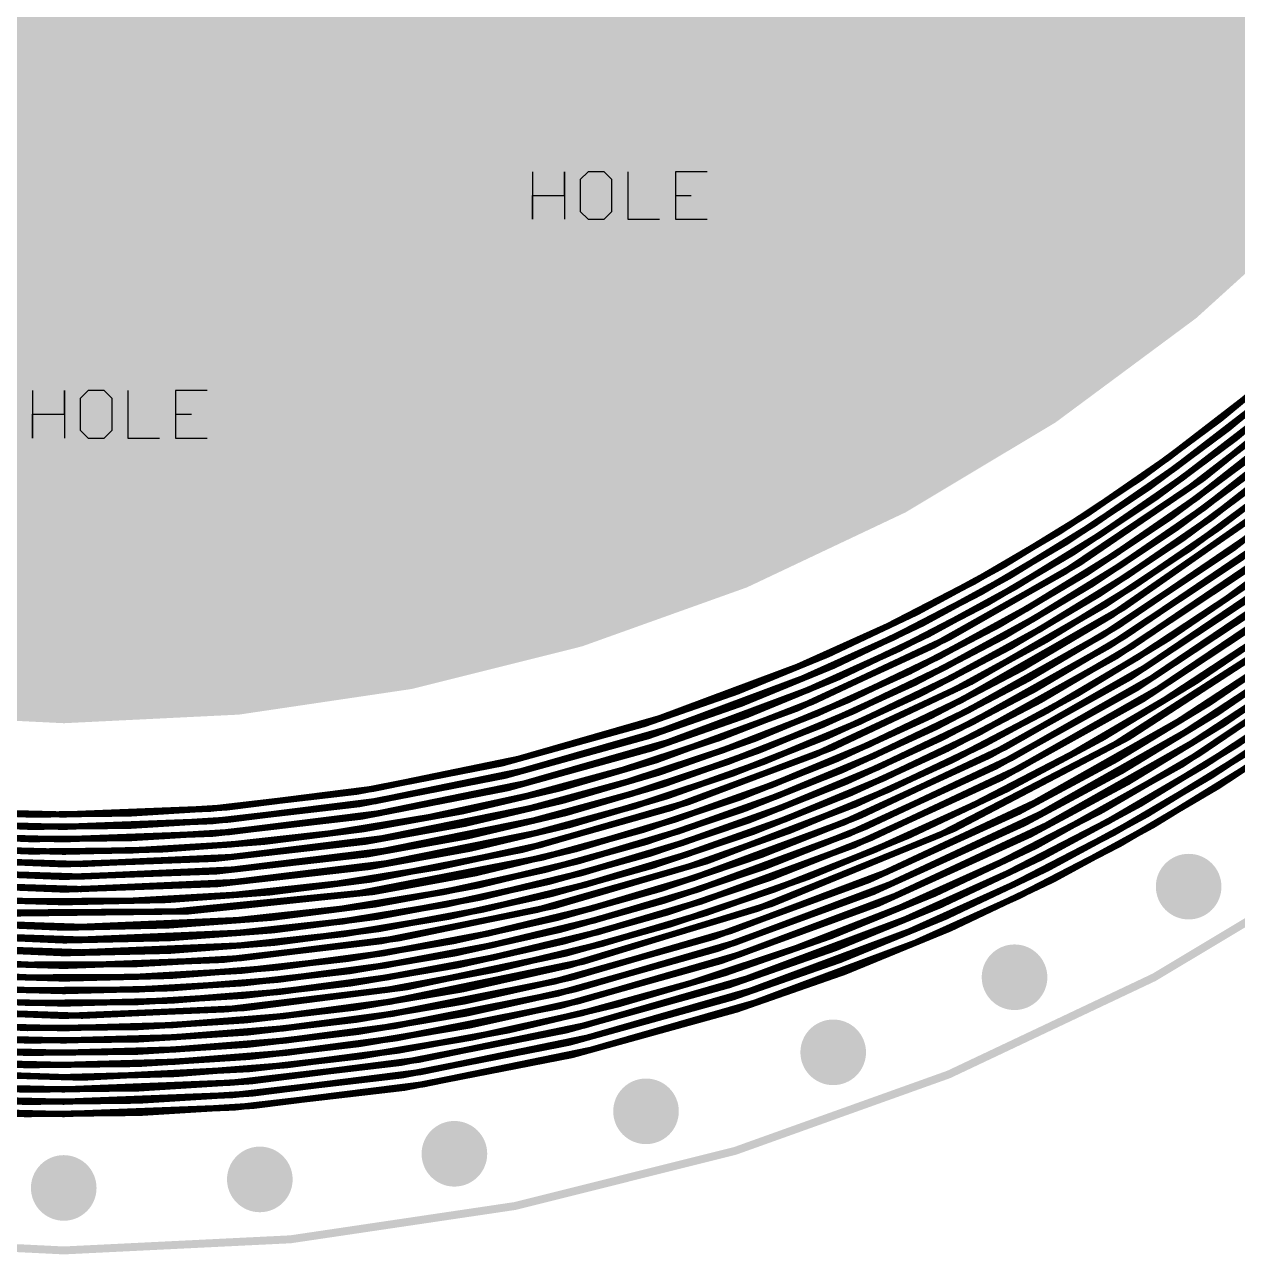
# Model space of a CAD drawing. Header units: millimetres. Extents: x -74 to 74, y -74 to 74.
# Drawn here: x -1.26 to 37.56, y -74.13 to -34.77 of the extents above; entities that cross this region are included whole.
import ezdxf

# ---------------------------------------------------------------- set-up
doc = ezdxf.new("R2010")
doc.units = ezdxf.units.MM
for name, color, linetype in [('BottomLayer', 5, 'Continuous'), ('BottomSolder', 6, 'Continuous'), ('Mechanical1', 6, 'Continuous'), ('MultiLayer', 9, 'Continuous'), ('PadHoleLayer', 156, 'Continuous'), ('TopLayer', 1, 'Continuous'), ('TopSolder', 216, 'Continuous')]:
    doc.layers.add(name, color=color, linetype=linetype)

msp = doc.modelspace()

# ---------------------------------------------------------------- linework, layer by layer
at = {"layer": 'BottomLayer', "const_width": 0.2}
for points in [[(54.308, -32.631, -0.116627), (33.53, -53.668)], [(48.817, -40.956, -0.077049), (33.74, -54.002)], [(49.129, -41.219, -0.077269), (33.95, -54.337)], [(49.441, -41.482, -0.077578), (34.162, -54.673)], [(52.473, -44.037, -0.080433), (36.313, -58.109)], [(39.438, -45.375, -0.040288), (31.864, -50.993)], [(39.695, -45.671, -0.03991), (32.075, -51.332)], [(39.952, -45.967, -0.039567), (32.285, -51.668)], [(40.21, -46.263, -0.080186), (23.959, -56.44)], [(40.469, -46.56, -0.038997), (32.7, -52.337)], [(40.729, -46.858, -0.038775), (32.907, -52.67)], [(40.99, -47.156, -0.038596), (33.114, -53.003)], [(41.253, -47.456, -0.038461), (33.322, -53.335)], [(42.849, -49.284, -0.076956), (25.498, -60.081)], [(42.581, -48.976, -0.038477), (34.375, -55.011)], [(43.116, -49.592, -0.077118), (25.653, -60.444)], [(43.383, -49.901, -0.07737), (25.809, -60.808)], [(43.649, -50.209, -0.0393), (35.235, -56.377)], [(43.915, -50.516, -0.116508), (16.17, -64.876)], [(44.179, -50.821, -0.039957), (35.667, -57.069)], [(31.864, -50.993, -0.04012), (23.485, -55.316)], [(44.441, -51.124, -0.040337), (35.883, -57.416)], [(32.075, -51.332, -0.040501), (23.644, -55.691)], [(44.701, -51.424, -0.04068), (36.098, -57.763)], [(32.285, -51.668, -0.040777), (23.802, -56.066)], [(45.216, -52.02, -0.040667), (36.527, -58.453)], [(32.7, -52.337, -0.040528), (24.116, -56.812)], [(45.472, -52.316, -0.040319), (36.739, -58.795)], [(32.907, -52.67, -0.040149), (24.272, -57.182)], [(45.727, -52.612, -0.039939), (36.951, -59.134)], [(33.114, -53.003, -0.039783), (24.427, -57.548)], [(33.322, -53.335, -0.080539), (15.219, -61.032)], [(33.53, -53.668, -0.039162), (24.733, -58.275)], [(33.74, -54.002, -0.038913), (24.885, -58.637)], [(33.95, -54.337, -0.038706), (25.038, -58.998)], [(34.162, -54.673, -0.038542), (25.19, -59.359)], [(34.375, -55.011, -0.038424), (25.344, -59.72)], [(23.485, -55.316, -0.077078), (5.23, -59.82)], [(23.644, -55.691, -0.077311), (5.266, -60.214)], [(23.802, -56.066, -0.077635), (5.302, -60.61)], [(35.235, -56.377, -0.038411), (25.966, -61.174)], [(23.959, -56.44, -0.039544), (14.828, -59.451)], [(24.116, -56.812, -0.039884), (14.927, -59.846)], [(35.667, -57.069, -0.077004), (16.266, -65.258)], [(24.272, -57.182, -0.040259), (15.025, -60.242)], [(24.427, -57.548, -0.040621), (15.122, -60.637)], [(35.883, -57.416, -0.077198), (16.363, -65.64)], [(36.098, -57.763, -0.077482), (16.46, -66.025)], [(24.733, -58.275, -0.04072), (15.316, -61.426)], [(36.313, -58.109, -0.039407), (26.76, -63.028)], [(24.885, -58.637, -0.040397), (15.413, -61.817)], [(36.527, -58.453, -0.03973), (26.92, -63.404)], [(25.038, -58.998, -0.040013), (15.509, -62.205)], [(36.739, -58.795, -0.04009), (27.079, -63.78)], [(36.951, -59.134, -0.040473), (27.238, -64.157)], [(14.828, -59.451, -0.038496), (5.338, -61.008)], [(25.19, -59.359, -0.03966), (15.605, -62.591)], [(14.927, -59.846, -0.076976), (-4.304, -61.489)], [(5.23, -59.82, -0.038877), (-4.194, -59.923)], [(25.344, -59.72, -0.080347), (5.658, -64.646)], [(15.025, -60.242, -0.077151), (-4.33, -61.884)], [(5.266, -60.214, -0.038677), (-4.222, -60.314)], [(25.498, -60.081, -0.039068), (15.793, -63.355)], [(15.122, -60.637, -0.077417), (-4.357, -62.279)], [(5.302, -60.61, -0.038521), (-4.25, -60.705)], [(25.653, -60.444, -0.038833), (15.886, -63.736)], [(5.338, -61.008, -0.03841), (-4.277, -61.097)], [(15.219, -61.032, -0.039346), (5.484, -62.617)], [(25.809, -60.808, -0.038642), (15.98, -64.115)], [(15.316, -61.426, -0.116573), (-14.229, -61.611)], [(25.966, -61.174, -0.038495), (16.075, -64.495)], [(15.413, -61.817, -0.040015), (5.554, -63.428)], [(5.554, -63.428, -0.077028), (-14.317, -61.995)], [(15.509, -62.205, -0.040397), (5.589, -63.835)], [(5.589, -63.835, -0.077236), (-14.404, -62.38)], [(5.484, -62.617, -0.038426), (-4.383, -62.677)], [(15.605, -62.591, -0.04072), (5.624, -64.241)], [(5.624, -64.241, -0.077535), (-14.492, -62.768)], [(26.76, -63.028, -0.038446), (16.558, -66.411)], [(15.793, -63.355, -0.040621), (5.692, -65.049)], [(26.92, -63.404, -0.076927), (5.995, -68.585)], [(15.886, -63.736, -0.040258), (5.726, -65.45)], [(27.079, -63.78, -0.077063), (6.031, -68.977)], [(15.98, -64.115, -0.039882), (5.761, -65.847)], [(27.238, -64.157, -0.077289), (6.067, -69.371)], [(16.075, -64.495, -0.080677), (-4.635, -66.317)], [(5.658, -64.646, -0.039455), (-4.518, -64.69)], [(16.17, -64.876, -0.03924), (5.827, -66.634)], [(5.692, -65.049, -0.039785), (-4.546, -65.097)], [(16.266, -65.258, -0.038979), (5.86, -67.025)], [(5.726, -65.45, -0.04015), (-4.575, -65.504)], [(16.363, -65.64, -0.03876), (5.893, -67.415)], [(5.761, -65.847, -0.040528), (-4.605, -65.911)], [(16.46, -66.025, -0.038584), (5.926, -67.804)], [(16.558, -66.411, -0.038453), (5.961, -68.194)], [(5.961, -68.194, -0.080499), (-15.4, -66.717)], [(5.827, -66.634, -0.040777), (-4.664, -66.722)], [(5.86, -67.025, -0.040501), (-4.694, -67.125)], [(5.893, -67.415, -0.040119), (-4.722, -67.525)], [(5.926, -67.804, -0.039756), (-4.75, -67.922)], [(5.995, -68.585, -0.039142), (-4.808, -68.707)], [(6.031, -68.977, -0.038895), (-4.836, -69.098)], [(6.067, -69.371, -0.038691), (-4.865, -69.488)]]:
    msp.add_lwpolyline(points, format="xyb", dxfattribs=at)
at = {"layer": 'BottomLayer'}
for points, const_width in [([(31.814, -50.993, 1), (31.914, -50.993, 1)], 0.1), ([(31.814, -50.993, 1), (31.914, -50.993, 1)], 0.1), ([(32.025, -51.332, 1), (32.125, -51.332, 1)], 0.1), ([(32.025, -51.332, 1), (32.125, -51.332, 1)], 0.1), ([(32.235, -51.668, 1), (32.335, -51.668, 1)], 0.1), ([(32.235, -51.668, 1), (32.335, -51.668, 1)], 0.1), ([(32.65, -52.337, 1), (32.75, -52.337, 1)], 0.1), ([(32.65, -52.337, 1), (32.75, -52.337, 1)], 0.1), ([(32.857, -52.67, 1), (32.957, -52.67, 1)], 0.1), ([(32.857, -52.67, 1), (32.957, -52.67, 1)], 0.1), ([(33.064, -53.003, 1), (33.164, -53.003, 1)], 0.1), ([(33.064, -53.003, 1), (33.164, -53.003, 1)], 0.1), ([(33.272, -53.335, 1), (33.372, -53.335, 1)], 0.1), ([(33.272, -53.335, 1), (33.372, -53.335, 1)], 0.1), ([(33.48, -53.668, 1), (33.58, -53.668, 1)], 0.1), ([(33.48, -53.668, 1), (33.58, -53.668, 1)], 0.1), ([(33.69, -54.002, 1), (33.79, -54.002, 1)], 0.1), ([(33.69, -54.002, 1), (33.79, -54.002, 1)], 0.1), ([(33.9, -54.337, 1), (34, -54.337, 1)], 0.1), ([(33.9, -54.337, 1), (34, -54.337, 1)], 0.1), ([(34.112, -54.673, 1), (34.212, -54.673, 1)], 0.1), ([(34.112, -54.673, 1), (34.212, -54.673, 1)], 0.1), ([(34.325, -55.011, 1), (34.425, -55.011, 1)], 0.1), ([(34.325, -55.011, 1), (34.425, -55.011, 1)], 0.1), ([(23.435, -55.316, 1), (23.535, -55.316, 1)], 0.1), ([(23.435, -55.316, 1), (23.535, -55.316, 1)], 0.1), ([(23.594, -55.691, 1), (23.694, -55.691, 1)], 0.1), ([(23.594, -55.691, 1), (23.694, -55.691, 1)], 0.1), ([(23.752, -56.066, 1), (23.852, -56.066, 1)], 0.1), ([(23.752, -56.066, 1), (23.852, -56.066, 1)], 0.1), ([(35.185, -56.377, 1), (35.285, -56.377, 1)], 0.1), ([(35.185, -56.377, 1), (35.285, -56.377, 1)], 0.1), ([(23.909, -56.44, 1), (24.009, -56.44, 1)], 0.1), ([(23.909, -56.44, 1), (24.009, -56.44, 1)], 0.1), ([(24.066, -56.812, 1), (24.166, -56.812, 1)], 0.1), ([(24.066, -56.812, 1), (24.166, -56.812, 1)], 0.1), ([(35.617, -57.069, 1), (35.717, -57.069, 1)], 0.1), ([(35.617, -57.069, 1), (35.717, -57.069, 1)], 0.1), ([(24.222, -57.182, 1), (24.322, -57.182, 1)], 0.1), ([(24.222, -57.182, 1), (24.322, -57.182, 1)], 0.1), ([(24.377, -57.548, 1), (24.477, -57.548, 1)], 0.1), ([(24.377, -57.548, 1), (24.477, -57.548, 1)], 0.1), ([(35.833, -57.416, 1), (35.933, -57.416, 1)], 0.1), ([(35.833, -57.416, 1), (35.933, -57.416, 1)], 0.1), ([(36.048, -57.763, 1), (36.148, -57.763, 1)], 0.1), ([(36.048, -57.763, 1), (36.148, -57.763, 1)], 0.1), ([(24.683, -58.275, 1), (24.783, -58.275, 1)], 0.1), ([(24.683, -58.275, 1), (24.783, -58.275, 1)], 0.1), ([(36.263, -58.109, 1), (36.363, -58.109, 1)], 0.1), ([(36.263, -58.109, 1), (36.363, -58.109, 1)], 0.1), ([(24.835, -58.637, 1), (24.935, -58.637, 1)], 0.1), ([(24.835, -58.637, 1), (24.935, -58.637, 1)], 0.1), ([(36.477, -58.453, 1), (36.577, -58.453, 1)], 0.1), ([(36.477, -58.453, 1), (36.577, -58.453, 1)], 0.1), ([(24.988, -58.998, 1), (25.088, -58.998, 1)], 0.1), ([(24.988, -58.998, 1), (25.088, -58.998, 1)], 0.1), ([(36.689, -58.795, 1), (36.789, -58.795, 1)], 0.1), ([(36.689, -58.795, 1), (36.789, -58.795, 1)], 0.1), ([(36.901, -59.134, 1), (37.001, -59.134, 1)], 0.1), ([(36.901, -59.134, 1), (37.001, -59.134, 1)], 0.1), ([(14.778, -59.451, 1), (14.878, -59.451, 1)], 0.1), ([(14.778, -59.451, 1), (14.878, -59.451, 1)], 0.1), ([(25.14, -59.359, 1), (25.24, -59.359, 1)], 0.1), ([(25.14, -59.359, 1), (25.24, -59.359, 1)], 0.1), ([(5.18, -59.82, 1), (5.28, -59.82, 1)], 0.1), ([(5.18, -59.82, 1), (5.28, -59.82, 1)], 0.1), ([(14.877, -59.846, 1), (14.977, -59.846, 1)], 0.1), ([(14.877, -59.846, 1), (14.977, -59.846, 1)], 0.1), ([(25.294, -59.72, 1), (25.394, -59.72, 1)], 0.1), ([(25.294, -59.72, 1), (25.394, -59.72, 1)], 0.1), ([(5.216, -60.214, 1), (5.316, -60.214, 1)], 0.1), ([(5.216, -60.214, 1), (5.316, -60.214, 1)], 0.1), ([(14.975, -60.242, 1), (15.075, -60.242, 1)], 0.1), ([(14.975, -60.242, 1), (15.075, -60.242, 1)], 0.1), ([(25.448, -60.081, 1), (25.548, -60.081, 1)], 0.1), ([(25.448, -60.081, 1), (25.548, -60.081, 1)], 0.1), ([(5.252, -60.61, 1), (5.352, -60.61, 1)], 0.1), ([(5.252, -60.61, 1), (5.352, -60.61, 1)], 0.1), ([(15.072, -60.637, 1), (15.172, -60.637, 1)], 0.1), ([(15.072, -60.637, 1), (15.172, -60.637, 1)], 0.1), ([(25.603, -60.444, 1), (25.703, -60.444, 1)], 0.1), ([(25.603, -60.444, 1), (25.703, -60.444, 1)], 0.1), ([(5.288, -61.008, 1), (5.388, -61.008, 1)], 0.1), ([(5.288, -61.008, 1), (5.388, -61.008, 1)], 0.1), ([(15.169, -61.032, 1), (15.269, -61.032, 1)], 0.1), ([(15.169, -61.032, 1), (15.269, -61.032, 1)], 0.1), ([(25.759, -60.808, 1), (25.859, -60.808, 1)], 0.1), ([(25.759, -60.808, 1), (25.859, -60.808, 1)], 0.1), ([(15.266, -61.426, 1), (15.366, -61.426, 1)], 0.1), ([(15.266, -61.426, 1), (15.366, -61.426, 1)], 0.1), ([(25.916, -61.174, 1), (26.016, -61.174, 1)], 0.1), ([(25.916, -61.174, 1), (26.016, -61.174, 1)], 0.1), ([(35.495, -62.357, 1), (36.495, -62.357, 1)], 1), ([(15.363, -61.817, 1), (15.463, -61.817, 1)], 0.1), ([(15.363, -61.817, 1), (15.463, -61.817, 1)], 0.1), ([(15.459, -62.205, 1), (15.559, -62.205, 1)], 0.1), ([(15.459, -62.205, 1), (15.559, -62.205, 1)], 0.1), ([(5.434, -62.617, 1), (5.534, -62.617, 1)], 0.1), ([(5.434, -62.617, 1), (5.534, -62.617, 1)], 0.1), ([(15.555, -62.591, 1), (15.655, -62.591, 1)], 0.1), ([(15.555, -62.591, 1), (15.655, -62.591, 1)], 0.1), ([(26.71, -63.028, 1), (26.81, -63.028, 1)], 0.1), ([(26.71, -63.028, 1), (26.81, -63.028, 1)], 0.1), ([(5.504, -63.428, 1), (5.604, -63.428, 1)], 0.1), ([(5.504, -63.428, 1), (5.604, -63.428, 1)], 0.1), ([(15.743, -63.355, 1), (15.843, -63.355, 1)], 0.1), ([(15.743, -63.355, 1), (15.843, -63.355, 1)], 0.1), ([(26.87, -63.404, 1), (26.97, -63.404, 1)], 0.1), ([(26.87, -63.404, 1), (26.97, -63.404, 1)], 0.1), ([(5.539, -63.835, 1), (5.639, -63.835, 1)], 0.1), ([(5.539, -63.835, 1), (5.639, -63.835, 1)], 0.1), ([(15.836, -63.736, 1), (15.936, -63.736, 1)], 0.1), ([(15.836, -63.736, 1), (15.936, -63.736, 1)], 0.1), ([(27.029, -63.78, 1), (27.129, -63.78, 1)], 0.1), ([(27.029, -63.78, 1), (27.129, -63.78, 1)], 0.1), ([(5.574, -64.241, 1), (5.674, -64.241, 1)], 0.1), ([(5.574, -64.241, 1), (5.674, -64.241, 1)], 0.1), ([(15.93, -64.115, 1), (16.03, -64.115, 1)], 0.1), ([(15.93, -64.115, 1), (16.03, -64.115, 1)], 0.1), ([(27.188, -64.157, 1), (27.288, -64.157, 1)], 0.1), ([(27.188, -64.157, 1), (27.288, -64.157, 1)], 0.1), ([(5.608, -64.646, 1), (5.708, -64.646, 1)], 0.1), ([(5.608, -64.646, 1), (5.708, -64.646, 1)], 0.1), ([(16.025, -64.495, 1), (16.125, -64.495, 1)], 0.1), ([(16.025, -64.495, 1), (16.125, -64.495, 1)], 0.1), ([(29.923, -65.257, 1), (30.923, -65.257, 1)], 1), ([(16.12, -64.876, 1), (16.22, -64.876, 1)], 0.1), ([(16.12, -64.876, 1), (16.22, -64.876, 1)], 0.1), ([(5.642, -65.049, 1), (5.742, -65.049, 1)], 0.1), ([(5.642, -65.049, 1), (5.742, -65.049, 1)], 0.1), ([(16.216, -65.258, 1), (16.316, -65.258, 1)], 0.1), ([(16.216, -65.258, 1), (16.316, -65.258, 1)], 0.1), ([(5.676, -65.45, 1), (5.776, -65.45, 1)], 0.1), ([(5.676, -65.45, 1), (5.776, -65.45, 1)], 0.1), ([(16.313, -65.64, 1), (16.413, -65.64, 1)], 0.1), ([(16.313, -65.64, 1), (16.413, -65.64, 1)], 0.1), ([(5.711, -65.847, 1), (5.811, -65.847, 1)], 0.1), ([(5.711, -65.847, 1), (5.811, -65.847, 1)], 0.1), ([(16.41, -66.025, 1), (16.51, -66.025, 1)], 0.1), ([(16.41, -66.025, 1), (16.51, -66.025, 1)], 0.1), ([(16.508, -66.411, 1), (16.608, -66.411, 1)], 0.1), ([(16.508, -66.411, 1), (16.608, -66.411, 1)], 0.1), ([(5.777, -66.634, 1), (5.877, -66.634, 1)], 0.1), ([(5.777, -66.634, 1), (5.877, -66.634, 1)], 0.1), ([(24.12, -67.66, 1), (25.12, -67.66, 1)], 1), ([(5.81, -67.025, 1), (5.91, -67.025, 1)], 0.1), ([(5.81, -67.025, 1), (5.91, -67.025, 1)], 0.1), ([(5.843, -67.415, 1), (5.943, -67.415, 1)], 0.1), ([(5.843, -67.415, 1), (5.943, -67.415, 1)], 0.1), ([(5.876, -67.804, 1), (5.976, -67.804, 1)], 0.1), ([(5.876, -67.804, 1), (5.976, -67.804, 1)], 0.1), ([(5.911, -68.194, 1), (6.011, -68.194, 1)], 0.1), ([(5.911, -68.194, 1), (6.011, -68.194, 1)], 0.1), ([(5.945, -68.585, 1), (6.045, -68.585, 1)], 0.1), ([(5.945, -68.585, 1), (6.045, -68.585, 1)], 0.1), ([(18.129, -69.548, 1), (19.129, -69.548, 1)], 1), ([(5.981, -68.977, 1), (6.081, -68.977, 1)], 0.1), ([(5.981, -68.977, 1), (6.081, -68.977, 1)], 0.1), ([(6.017, -69.371, 1), (6.117, -69.371, 1)], 0.1), ([(6.017, -69.371, 1), (6.117, -69.371, 1)], 0.1), ([(11.997, -70.907, 1), (12.997, -70.907, 1)], 1), ([(5.77, -71.727, 1), (6.77, -71.727, 1)], 1), ([(-0.506, -72, 1), (0.494, -72, 1)], 1)]:
    msp.add_lwpolyline(points, format="xyb", close=True, dxfattribs=dict(at, const_width=const_width))
at = {"layer": 'BottomSolder', "const_width": 1.05}
for points in [[(35.47, -62.357, 1), (36.52, -62.357, 1)], [(29.898, -65.257, 1), (30.948, -65.257, 1)], [(24.095, -67.66, 1), (25.145, -67.66, 1)], [(18.104, -69.548, 1), (19.154, -69.548, 1)], [(11.972, -70.907, 1), (13.022, -70.907, 1)], [(5.745, -71.727, 1), (6.795, -71.727, 1)], [(-0.531, -72, 1), (0.519, -72, 1)]]:
    msp.add_lwpolyline(points, format="xyb", close=True, dxfattribs=at)
at = {"layer": 'Mechanical1'}
for p, q in [((15, -39.476), (15, -41)), ((16.016, -40.238), (16.016, -39.476)), ((16.016, -39.476), (16.016, -41)), ((16.777, -39.476), (16.524, -39.73)), ((16.524, -39.73), (16.524, -40.746)), ((17.285, -39.476), (16.777, -39.476)), ((17.539, -39.73), (17.285, -39.476)), ((17.539, -40.746), (17.539, -39.73)), ((18.047, -39.476), (18.047, -41)), ((20.586, -39.476), (19.571, -39.476)), ((19.571, -39.476), (19.571, -41)), ((15, -41), (15, -40.238)), ((15, -40.238), (16.016, -40.238)), ((19.571, -40.238), (20.078, -40.238)), ((16.524, -40.746), (16.777, -41)), ((17.285, -41), (17.539, -40.746)), ((16.777, -41), (17.285, -41)), ((18.047, -41), (19.063, -41)), ((19.571, -41), (20.586, -41)), ((-1, -46.476), (-1, -48)), ((0.016, -47.238), (0.016, -46.476)), ((0.016, -46.476), (0.016, -48)), ((0.777, -46.476), (0.524, -46.73)), ((0.524, -46.73), (0.524, -47.746)), ((1.285, -46.476), (0.777, -46.476)), ((1.539, -46.73), (1.285, -46.476)), ((1.539, -47.746), (1.539, -46.73)), ((2.047, -46.476), (2.047, -48)), ((4.586, -46.476), (3.571, -46.476)), ((3.571, -46.476), (3.571, -48)), ((-1, -48), (-1, -47.238)), ((-1, -47.238), (0.016, -47.238)), ((3.571, -47.238), (4.078, -47.238)), ((0.524, -47.746), (0.777, -48)), ((0.777, -48), (1.285, -48)), ((1.285, -48), (1.539, -47.746)), ((2.047, -48), (3.063, -48)), ((3.571, -48), (4.586, -48))]:
    msp.add_line(p, q, dxfattribs=at)
at = {"layer": 'Mechanical1', "const_width": 0.254}
for points in [[(74, 0, 1), (-74, 0, 1)], [(57, 0, 1), (-57, 0, 1)]]:
    msp.add_lwpolyline(points, format="xyb", close=True, dxfattribs=at)
at = {"layer": 'MultiLayer', "const_width": 1}
for points in [[(35.495, -62.357, 1), (36.495, -62.357, 1)], [(29.923, -65.257, 1), (30.923, -65.257, 1)], [(24.12, -67.66, 1), (25.12, -67.66, 1)], [(18.129, -69.548, 1), (19.129, -69.548, 1)], [(11.997, -70.907, 1), (12.997, -70.907, 1)], [(5.77, -71.727, 1), (6.77, -71.727, 1)], [(-0.506, -72, 1), (0.494, -72, 1)]]:
    msp.add_lwpolyline(points, format="xyb", close=True, dxfattribs=at)
at = {"layer": 'PadHoleLayer'}
for points, const_width in [([(-28.5, 0, 1), (28.5, 0, 1)], 57), ([(35.745, -62.357, 1), (36.245, -62.357, 1)], 0.5), ([(30.173, -65.257, 1), (30.673, -65.257, 1)], 0.5), ([(24.37, -67.66, 1), (24.87, -67.66, 1)], 0.5), ([(18.379, -69.548, 1), (18.879, -69.548, 1)], 0.5), ([(12.247, -70.907, 1), (12.747, -70.907, 1)], 0.5), ([(6.02, -71.727, 1), (6.52, -71.727, 1)], 0.5), ([(-0.256, -72, 1), (0.244, -72, 1)], 0.5)]:
    msp.add_lwpolyline(points, format="xyb", close=True, dxfattribs=dict(at, const_width=const_width))
at = {"layer": 'TopLayer', "const_width": 0.2}
for points in [[(49.944, -36.28, -0.076993), (36.257, -49.91)], [(50.273, -36.52, -0.077179), (36.49, -50.229)], [(50.602, -36.761, -0.077457), (36.724, -50.549)], [(51.257, -37.24, -0.116627), (28.725, -56.387)], [(42.493, -42.498, -0.03885), (35.333, -48.639)], [(42.774, -42.777, -0.038655), (35.563, -48.957)], [(43.057, -43.057, -0.038505), (35.794, -49.274)], [(43.34, -43.339, -0.038399), (36.025, -49.592)], [(44.486, -44.478, -0.038438), (36.96, -50.871)], [(45.062, -45.055, -0.077049), (28.905, -56.737)], [(45.35, -45.344, -0.077269), (29.085, -57.089)], [(45.637, -45.633, -0.077578), (29.267, -57.442)], [(48.435, -48.443, -0.080433), (31.11, -61.052)], [(35.333, -48.639, -0.040288), (27.298, -53.576)], [(35.563, -48.957, -0.03991), (27.479, -53.932)], [(35.794, -49.274, -0.039567), (27.658, -54.285)], [(36.025, -49.592, -0.080186), (18.949, -58.314)], [(36.257, -49.91, -0.038997), (28.014, -54.988)], [(36.49, -50.229, -0.038775), (28.191, -55.338)], [(36.724, -50.549, -0.038596), (28.368, -55.687)], [(36.96, -50.871, -0.038461), (28.546, -56.037)], [(38.39, -52.831, -0.076956), (20.165, -62.075)], [(38.151, -52.501, -0.038477), (29.45, -57.797)], [(38.63, -53.161, -0.077118), (20.287, -62.45)], [(27.298, -53.576, -0.04012), (18.575, -57.152)], [(38.869, -53.492, -0.07737), (20.411, -62.826)], [(27.479, -53.932, -0.040501), (18.7, -57.54)], [(39.107, -53.822, -0.0393), (30.188, -59.234)], [(39.345, -54.151, -0.116508), (10.454, -66.038)], [(27.658, -54.285, -0.040777), (18.824, -57.927)], [(39.581, -54.478, -0.039957), (30.558, -59.961)], [(39.816, -54.803, -0.040337), (30.742, -60.325)], [(28.014, -54.988, -0.040528), (19.073, -58.698)], [(40.049, -55.124, -0.04068), (30.927, -60.689)], [(28.191, -55.338, -0.040149), (19.196, -59.08)], [(28.368, -55.687, -0.039783), (19.319, -59.458)], [(40.51, -55.763, -0.040667), (31.293, -61.414)], [(28.546, -56.037, -0.080539), (9.842, -62.127)], [(40.739, -56.08, -0.040319), (31.475, -61.773)], [(28.725, -56.387, -0.039162), (19.56, -60.209)], [(28.905, -56.737, -0.038913), (19.68, -60.583)], [(40.968, -56.397, -0.039939), (31.656, -62.129)], [(18.575, -57.152, -0.077078), (-0.003, -60.048)], [(29.085, -57.089, -0.038706), (19.8, -60.956)], [(18.7, -57.54, -0.077311), (-0.002, -60.444)], [(29.267, -57.442, -0.038542), (19.921, -61.328)], [(18.824, -57.927, -0.077635), (-0.001, -60.842)], [(29.45, -57.797, -0.038424), (20.042, -61.701)], [(18.949, -58.314, -0.039544), (9.59, -60.517)], [(19.073, -58.698, -0.039884), (9.654, -60.919)], [(19.196, -59.08, -0.040259), (9.717, -61.322)], [(-0.003, -60.048, -0.038877), (-9.401, -59.329)], [(19.319, -59.458, -0.040621), (9.78, -61.725)], [(30.188, -59.234, -0.038411), (20.536, -63.204)], [(-0.002, -60.444, -0.038677), (-9.463, -59.716)], [(9.904, -62.527, -0.116573), (-19.544, -60.136)], [(-0.001, -60.842, -0.038521), (-9.525, -60.104)], [(19.56, -60.209, -0.04072), (9.904, -62.527)], [(30.558, -59.961, -0.077004), (10.517, -66.427)], [(0.005, -63.671, -0.077028), (-19.665, -60.511)], [(0.001, -61.241, -0.03841), (-9.586, -60.491)], [(9.59, -60.517, -0.038496), (0.001, -61.241)], [(19.68, -60.583, -0.040397), (9.967, -62.925)], [(30.742, -60.325, -0.077198), (10.58, -66.817)], [(30.927, -60.689, -0.077482), (10.643, -67.208)], [(0.004, -64.079, -0.077236), (-19.786, -60.887)], [(9.654, -60.919, -0.076976), (-9.647, -60.88)], [(19.8, -60.956, -0.040013), (10.029, -63.32)], [(31.11, -61.052, -0.039407), (21.165, -65.121)], [(0.003, -64.487, -0.077535), (-19.908, -61.266)], [(9.717, -61.322, -0.077151), (-9.707, -61.271)], [(19.921, -61.328, -0.03966), (10.09, -63.712)], [(31.293, -61.414, -0.03973), (21.291, -65.509)], [(9.78, -61.725, -0.077417), (-9.768, -61.663)], [(20.042, -61.701, -0.080347), (0.002, -64.893)], [(31.475, -61.773, -0.04009), (21.417, -65.897)], [(0.005, -62.856, -0.038426), (-9.829, -62.056)], [(9.842, -62.127, -0.039346), (0.005, -62.856)], [(20.165, -62.075, -0.039068), (10.211, -64.49)], [(31.656, -62.129, -0.040473), (21.542, -66.286)], [(20.287, -62.45, -0.038833), (10.271, -64.878)], [(9.967, -62.925, -0.040015), (0.005, -63.671)], [(20.411, -62.826, -0.038642), (10.331, -65.264)], [(10.029, -63.32, -0.040397), (0.004, -64.079)], [(20.536, -63.204, -0.038495), (10.393, -65.651)], [(10.09, -63.712, -0.04072), (0.003, -64.487)], [(0.002, -64.893, -0.039455), (-10.139, -64.05)], [(0.001, -65.298, -0.039785), (-10.203, -64.453)], [(10.211, -64.49, -0.040621), (0.001, -65.298)], [(0, -65.7, -0.04015), (-10.267, -64.856)], [(10.271, -64.878, -0.040258), (0, -65.7)], [(-0.006, -68.454, -0.080499), (-21.157, -65.121)], [(0, -66.099, -0.040528), (-10.332, -65.259)], [(10.331, -65.264, -0.039882), (0, -66.099)], [(21.165, -65.121, -0.038446), (10.707, -67.602)], [(10.393, -65.651, -0.080677), (-10.397, -65.661)], [(21.291, -65.509, -0.076927), (-0.005, -68.847)], [(-0.003, -66.888, -0.040777), (-10.462, -66.062)], [(21.417, -65.897, -0.077063), (-0.004, -69.241)], [(10.454, -66.038, -0.03924), (-0.003, -66.888)], [(-0.004, -67.28, -0.040501), (-10.526, -66.461)], [(10.517, -66.427, -0.038979), (-0.004, -67.28)], [(21.542, -66.286, -0.077289), (-0.003, -69.636)], [(-0.005, -67.672, -0.040119), (-10.589, -66.857)], [(10.58, -66.817, -0.03876), (-0.005, -67.672)], [(-0.006, -68.063, -0.039756), (-10.652, -67.249)], [(10.643, -67.208, -0.038584), (-0.006, -68.063)], [(10.707, -67.602, -0.038453), (-0.006, -68.454)], [(-0.005, -68.847, -0.039142), (-10.778, -68.027)], [(-0.004, -69.241, -0.038895), (-10.84, -68.413)], [(-0.003, -69.636, -0.038691), (-10.902, -68.799)]]:
    msp.add_lwpolyline(points, format="xyb", dxfattribs=at)
at = {"layer": 'TopLayer'}
for points, const_width in [([(35.283, -48.639, 1), (35.383, -48.639, 1)], 0.1), ([(35.283, -48.639, 1), (35.383, -48.639, 1)], 0.1), ([(35.513, -48.957, 1), (35.613, -48.957, 1)], 0.1), ([(35.513, -48.957, 1), (35.613, -48.957, 1)], 0.1), ([(35.744, -49.274, 1), (35.844, -49.274, 1)], 0.1), ([(35.744, -49.274, 1), (35.844, -49.274, 1)], 0.1), ([(35.975, -49.592, 1), (36.075, -49.592, 1)], 0.1), ([(35.975, -49.592, 1), (36.075, -49.592, 1)], 0.1), ([(36.207, -49.91, 1), (36.307, -49.91, 1)], 0.1), ([(36.207, -49.91, 1), (36.307, -49.91, 1)], 0.1), ([(36.44, -50.229, 1), (36.54, -50.229, 1)], 0.1), ([(36.44, -50.229, 1), (36.54, -50.229, 1)], 0.1), ([(36.674, -50.549, 1), (36.774, -50.549, 1)], 0.1), ([(36.674, -50.549, 1), (36.774, -50.549, 1)], 0.1), ([(36.91, -50.871, 1), (37.01, -50.871, 1)], 0.1), ([(36.91, -50.871, 1), (37.01, -50.871, 1)], 0.1), ([(27.248, -53.576, 1), (27.348, -53.576, 1)], 0.1), ([(27.248, -53.576, 1), (27.348, -53.576, 1)], 0.1), ([(27.429, -53.932, 1), (27.529, -53.932, 1)], 0.1), ([(27.429, -53.932, 1), (27.529, -53.932, 1)], 0.1), ([(27.608, -54.285, 1), (27.708, -54.285, 1)], 0.1), ([(27.608, -54.285, 1), (27.708, -54.285, 1)], 0.1), ([(27.964, -54.988, 1), (28.064, -54.988, 1)], 0.1), ([(27.964, -54.988, 1), (28.064, -54.988, 1)], 0.1), ([(28.141, -55.338, 1), (28.241, -55.338, 1)], 0.1), ([(28.141, -55.338, 1), (28.241, -55.338, 1)], 0.1), ([(28.318, -55.687, 1), (28.418, -55.687, 1)], 0.1), ([(28.318, -55.687, 1), (28.418, -55.687, 1)], 0.1), ([(28.496, -56.037, 1), (28.596, -56.037, 1)], 0.1), ([(28.496, -56.037, 1), (28.596, -56.037, 1)], 0.1), ([(28.675, -56.387, 1), (28.775, -56.387, 1)], 0.1), ([(28.675, -56.387, 1), (28.775, -56.387, 1)], 0.1), ([(28.855, -56.737, 1), (28.955, -56.737, 1)], 0.1), ([(28.855, -56.737, 1), (28.955, -56.737, 1)], 0.1), ([(18.525, -57.152, 1), (18.625, -57.152, 1)], 0.1), ([(18.525, -57.152, 1), (18.625, -57.152, 1)], 0.1), ([(29.035, -57.089, 1), (29.135, -57.089, 1)], 0.1), ([(29.035, -57.089, 1), (29.135, -57.089, 1)], 0.1), ([(18.65, -57.54, 1), (18.75, -57.54, 1)], 0.1), ([(18.65, -57.54, 1), (18.75, -57.54, 1)], 0.1), ([(29.217, -57.442, 1), (29.317, -57.442, 1)], 0.1), ([(29.217, -57.442, 1), (29.317, -57.442, 1)], 0.1), ([(18.774, -57.927, 1), (18.874, -57.927, 1)], 0.1), ([(18.774, -57.927, 1), (18.874, -57.927, 1)], 0.1), ([(29.4, -57.797, 1), (29.5, -57.797, 1)], 0.1), ([(29.4, -57.797, 1), (29.5, -57.797, 1)], 0.1), ([(18.899, -58.314, 1), (18.999, -58.314, 1)], 0.1), ([(18.899, -58.314, 1), (18.999, -58.314, 1)], 0.1), ([(19.023, -58.698, 1), (19.123, -58.698, 1)], 0.1), ([(19.023, -58.698, 1), (19.123, -58.698, 1)], 0.1), ([(19.146, -59.08, 1), (19.246, -59.08, 1)], 0.1), ([(19.146, -59.08, 1), (19.246, -59.08, 1)], 0.1), ([(19.269, -59.458, 1), (19.369, -59.458, 1)], 0.1), ([(19.269, -59.458, 1), (19.369, -59.458, 1)], 0.1), ([(30.138, -59.234, 1), (30.238, -59.234, 1)], 0.1), ([(30.138, -59.234, 1), (30.238, -59.234, 1)], 0.1), ([(-0.053, -60.048, 1), (0.047, -60.048, 1)], 0.1), ([(-0.053, -60.048, 1), (0.047, -60.048, 1)], 0.1), ([(19.51, -60.209, 1), (19.61, -60.209, 1)], 0.1), ([(19.51, -60.209, 1), (19.61, -60.209, 1)], 0.1), ([(30.508, -59.961, 1), (30.608, -59.961, 1)], 0.1), ([(30.508, -59.961, 1), (30.608, -59.961, 1)], 0.1), ([(-0.052, -60.444, 1), (0.048, -60.444, 1)], 0.1), ([(-0.052, -60.444, 1), (0.048, -60.444, 1)], 0.1), ([(9.54, -60.517, 1), (9.64, -60.517, 1)], 0.1), ([(9.54, -60.517, 1), (9.64, -60.517, 1)], 0.1), ([(19.63, -60.583, 1), (19.73, -60.583, 1)], 0.1), ([(19.63, -60.583, 1), (19.73, -60.583, 1)], 0.1), ([(30.692, -60.325, 1), (30.792, -60.325, 1)], 0.1), ([(30.692, -60.325, 1), (30.792, -60.325, 1)], 0.1), ([(30.877, -60.689, 1), (30.977, -60.689, 1)], 0.1), ([(30.877, -60.689, 1), (30.977, -60.689, 1)], 0.1), ([(-0.051, -60.842, 1), (0.049, -60.842, 1)], 0.1), ([(-0.051, -60.842, 1), (0.049, -60.842, 1)], 0.1), ([(9.604, -60.919, 1), (9.704, -60.919, 1)], 0.1), ([(9.604, -60.919, 1), (9.704, -60.919, 1)], 0.1), ([(19.75, -60.956, 1), (19.85, -60.956, 1)], 0.1), ([(19.75, -60.956, 1), (19.85, -60.956, 1)], 0.1), ([(31.06, -61.052, 1), (31.16, -61.052, 1)], 0.1), ([(31.06, -61.052, 1), (31.16, -61.052, 1)], 0.1), ([(-0.049, -61.241, 1), (0.051, -61.241, 1)], 0.1), ([(-0.049, -61.241, 1), (0.051, -61.241, 1)], 0.1), ([(9.667, -61.322, 1), (9.767, -61.322, 1)], 0.1), ([(9.667, -61.322, 1), (9.767, -61.322, 1)], 0.1), ([(19.871, -61.328, 1), (19.971, -61.328, 1)], 0.1), ([(19.871, -61.328, 1), (19.971, -61.328, 1)], 0.1), ([(31.243, -61.414, 1), (31.343, -61.414, 1)], 0.1), ([(31.243, -61.414, 1), (31.343, -61.414, 1)], 0.1), ([(35.495, -62.357, 1), (36.495, -62.357, 1)], 1), ([(9.73, -61.725, 1), (9.83, -61.725, 1)], 0.1), ([(9.73, -61.725, 1), (9.83, -61.725, 1)], 0.1), ([(19.992, -61.701, 1), (20.092, -61.701, 1)], 0.1), ([(19.992, -61.701, 1), (20.092, -61.701, 1)], 0.1), ([(31.425, -61.773, 1), (31.525, -61.773, 1)], 0.1), ([(31.425, -61.773, 1), (31.525, -61.773, 1)], 0.1), ([(9.792, -62.127, 1), (9.892, -62.127, 1)], 0.1), ([(9.792, -62.127, 1), (9.892, -62.127, 1)], 0.1), ([(20.115, -62.075, 1), (20.215, -62.075, 1)], 0.1), ([(20.115, -62.075, 1), (20.215, -62.075, 1)], 0.1), ([(31.606, -62.129, 1), (31.706, -62.129, 1)], 0.1), ([(31.606, -62.129, 1), (31.706, -62.129, 1)], 0.1), ([(9.854, -62.527, 1), (9.954, -62.527, 1)], 0.1), ([(9.854, -62.527, 1), (9.954, -62.527, 1)], 0.1), ([(20.237, -62.45, 1), (20.337, -62.45, 1)], 0.1), ([(20.237, -62.45, 1), (20.337, -62.45, 1)], 0.1), ([(-0.045, -62.856, 1), (0.055, -62.856, 1)], 0.1), ([(-0.045, -62.856, 1), (0.055, -62.856, 1)], 0.1), ([(9.917, -62.925, 1), (10.017, -62.925, 1)], 0.1), ([(9.917, -62.925, 1), (10.017, -62.925, 1)], 0.1), ([(20.361, -62.826, 1), (20.461, -62.826, 1)], 0.1), ([(20.361, -62.826, 1), (20.461, -62.826, 1)], 0.1), ([(9.979, -63.32, 1), (10.079, -63.32, 1)], 0.1), ([(9.979, -63.32, 1), (10.079, -63.32, 1)], 0.1), ([(20.486, -63.204, 1), (20.586, -63.204, 1)], 0.1), ([(20.486, -63.204, 1), (20.586, -63.204, 1)], 0.1), ([(-0.045, -63.671, 1), (0.055, -63.671, 1)], 0.1), ([(-0.045, -63.671, 1), (0.055, -63.671, 1)], 0.1), ([(10.04, -63.712, 1), (10.14, -63.712, 1)], 0.1), ([(10.04, -63.712, 1), (10.14, -63.712, 1)], 0.1), ([(-0.046, -64.079, 1), (0.054, -64.079, 1)], 0.1), ([(-0.046, -64.079, 1), (0.054, -64.079, 1)], 0.1), ([(-0.047, -64.487, 1), (0.053, -64.487, 1)], 0.1), ([(-0.047, -64.487, 1), (0.053, -64.487, 1)], 0.1), ([(10.161, -64.49, 1), (10.261, -64.49, 1)], 0.1), ([(10.161, -64.49, 1), (10.261, -64.49, 1)], 0.1), ([(29.923, -65.257, 1), (30.923, -65.257, 1)], 1), ([(-0.048, -64.893, 1), (0.052, -64.893, 1)], 0.1), ([(-0.048, -64.893, 1), (0.052, -64.893, 1)], 0.1), ([(10.221, -64.878, 1), (10.321, -64.878, 1)], 0.1), ([(10.221, -64.878, 1), (10.321, -64.878, 1)], 0.1), ([(-0.049, -65.298, 1), (0.051, -65.298, 1)], 0.1), ([(-0.049, -65.298, 1), (0.051, -65.298, 1)], 0.1), ([(10.281, -65.264, 1), (10.381, -65.264, 1)], 0.1), ([(10.281, -65.264, 1), (10.381, -65.264, 1)], 0.1), ([(21.115, -65.121, 1), (21.215, -65.121, 1)], 0.1), ([(21.115, -65.121, 1), (21.215, -65.121, 1)], 0.1), ([(-0.05, -65.7, 1), (0.05, -65.7, 1)], 0.1), ([(-0.05, -65.7, 1), (0.05, -65.7, 1)], 0.1), ([(10.343, -65.651, 1), (10.443, -65.651, 1)], 0.1), ([(10.343, -65.651, 1), (10.443, -65.651, 1)], 0.1), ([(21.241, -65.509, 1), (21.341, -65.509, 1)], 0.1), ([(21.241, -65.509, 1), (21.341, -65.509, 1)], 0.1), ([(-0.05, -66.099, 1), (0.05, -66.099, 1)], 0.1), ([(-0.05, -66.099, 1), (0.05, -66.099, 1)], 0.1), ([(10.404, -66.038, 1), (10.504, -66.038, 1)], 0.1), ([(10.404, -66.038, 1), (10.504, -66.038, 1)], 0.1), ([(21.367, -65.897, 1), (21.467, -65.897, 1)], 0.1), ([(21.367, -65.897, 1), (21.467, -65.897, 1)], 0.1), ([(10.467, -66.427, 1), (10.567, -66.427, 1)], 0.1), ([(10.467, -66.427, 1), (10.567, -66.427, 1)], 0.1), ([(21.492, -66.286, 1), (21.592, -66.286, 1)], 0.1), ([(21.492, -66.286, 1), (21.592, -66.286, 1)], 0.1), ([(-0.053, -66.888, 1), (0.047, -66.888, 1)], 0.1), ([(-0.053, -66.888, 1), (0.047, -66.888, 1)], 0.1), ([(10.53, -66.817, 1), (10.63, -66.817, 1)], 0.1), ([(10.53, -66.817, 1), (10.63, -66.817, 1)], 0.1), ([(24.12, -67.66, 1), (25.12, -67.66, 1)], 1), ([(-0.054, -67.28, 1), (0.046, -67.28, 1)], 0.1), ([(-0.054, -67.28, 1), (0.046, -67.28, 1)], 0.1), ([(10.593, -67.208, 1), (10.693, -67.208, 1)], 0.1), ([(10.593, -67.208, 1), (10.693, -67.208, 1)], 0.1), ([(-0.055, -67.672, 1), (0.045, -67.672, 1)], 0.1), ([(-0.055, -67.672, 1), (0.045, -67.672, 1)], 0.1), ([(10.657, -67.602, 1), (10.757, -67.602, 1)], 0.1), ([(10.657, -67.602, 1), (10.757, -67.602, 1)], 0.1), ([(-0.056, -68.063, 1), (0.044, -68.063, 1)], 0.1), ([(-0.056, -68.063, 1), (0.044, -68.063, 1)], 0.1), ([(-0.056, -68.454, 1), (0.044, -68.454, 1)], 0.1), ([(-0.056, -68.454, 1), (0.044, -68.454, 1)], 0.1), ([(-0.055, -68.847, 1), (0.045, -68.847, 1)], 0.1), ([(-0.055, -68.847, 1), (0.045, -68.847, 1)], 0.1), ([(18.129, -69.548, 1), (19.129, -69.548, 1)], 1), ([(-0.054, -69.241, 1), (0.046, -69.241, 1)], 0.1), ([(-0.054, -69.241, 1), (0.046, -69.241, 1)], 0.1), ([(-0.053, -69.636, 1), (0.047, -69.636, 1)], 0.1), ([(-0.053, -69.636, 1), (0.047, -69.636, 1)], 0.1), ([(11.997, -70.907, 1), (12.997, -70.907, 1)], 1), ([(5.77, -71.727, 1), (6.77, -71.727, 1)], 1), ([(-0.506, -72, 1), (0.494, -72, 1)], 1)]:
    msp.add_lwpolyline(points, format="xyb", close=True, dxfattribs=dict(at, const_width=const_width))
at = {"layer": 'TopSolder', "const_width": 1.05}
for points in [[(35.47, -62.357, 1), (36.52, -62.357, 1)], [(29.898, -65.257, 1), (30.948, -65.257, 1)], [(24.095, -67.66, 1), (25.145, -67.66, 1)], [(18.104, -69.548, 1), (19.154, -69.548, 1)], [(11.972, -70.907, 1), (13.022, -70.907, 1)], [(5.745, -71.727, 1), (6.795, -71.727, 1)], [(-0.531, -72, 1), (0.519, -72, 1)]]:
    msp.add_lwpolyline(points, format="xyb", close=True, dxfattribs=at)

doc.saveas('drawing.dxf')
